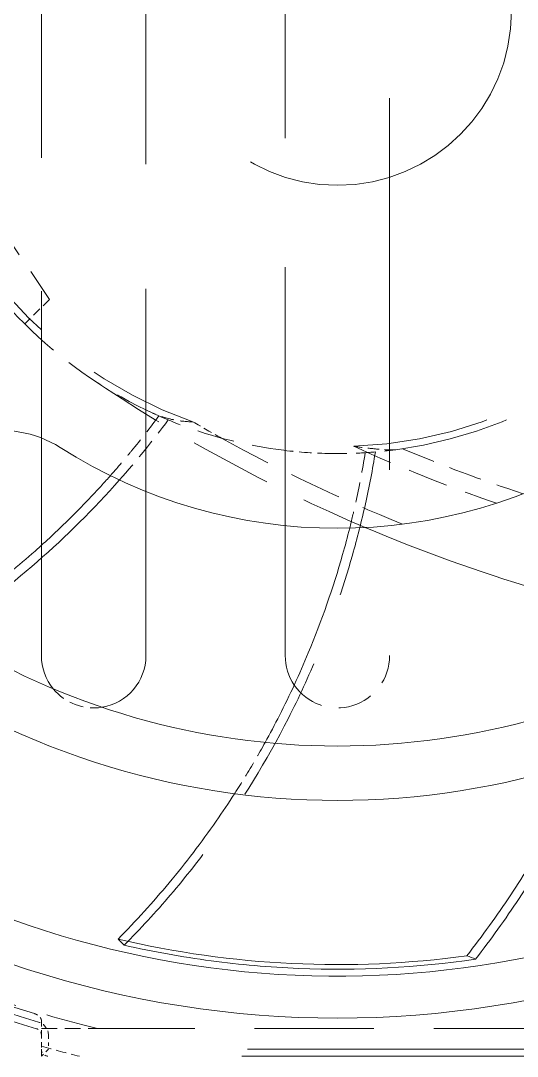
# Model space of a CAD drawing. Header units: millimetres. Extents: x 36 to 2484, y 36 to 1746.
# Drawn here: x 1248.68 to 1262.95, y 497.83 to 527.55 of the extents above; entities that cross this region are included whole.
import ezdxf

# ---------------------------------------------------------------- set-up
doc = ezdxf.new("R2010")
doc.units = ezdxf.units.MM
doc.header["$LTSCALE"] = 6
doc.linetypes.add('HIDDEN', pattern=[9.525, 6.35, -3.175])
doc.layers.add('가는파선_A3', color=7, linetype='HIDDEN', lineweight=13, true_color=0x008000)
doc.layers.add('굵은실선_A3', color=7, linetype='Continuous', lineweight=18)

msp = doc.modelspace()

# ---------------------------------------------------------------- linework, layer by layer
at = {"layer": '가는파선_A3', "ltscale": 0.200992}
msp.add_line((1249.28, 512.132), (1249.28, 541.323), dxfattribs=at)
at = {"layer": '가는파선_A3', "ltscale": 0.187835}
msp.add_line((1252.28, 541.323), (1252.28, 514.042), dxfattribs=at)
at = {"layer": '가는파선_A3', "ltscale": 0.19459}
msp.add_line((1256.28, 513.061), (1256.28, 541.323), dxfattribs=at)
at = {"layer": '가는파선_A3', "ltscale": 0.279909}
msp.add_line((1259.28, 541.323), (1259.28, 509.329), dxfattribs=at)
at = {"layer": '가는파선_A3', "ltscale": 0.030658}
msp.add_line((1247.01, 523.257), (1249.507, 519.556), dxfattribs=at)
at = {"layer": '가는파선_A3', "ltscale": 0.006789}
msp.add_line((1249.507, 519.556), (1248.8, 518.849), dxfattribs=at)
at = {"layer": '가는파선_A3'}
msp.add_line((1249.28, 498.847), (1249.28, 498.852), dxfattribs=at)
at = {"layer": '가는파선_A3', "ltscale": 0.004321}
msp.add_line((1249.28, 498.847), (1249.28, 498.429), dxfattribs=at)
at = {"layer": '가는파선_A3', "ltscale": 0.090026}
msp.add_line((1263.975, 498.629), (1250.892, 498.629), dxfattribs=at)
at = {"layer": '가는파선_A3', "ltscale": 0.004035}
msp.add_line((1249.28, 497.829), (1249.28, 498.429), dxfattribs=at)
at = {"layer": '가는파선_A3', "ltscale": 0.002657}
msp.add_line((1249.48, 498.429), (1249.48, 498.029), dxfattribs=at)
at = {"layer": '가는파선_A3', "ltscale": 0.002532}
msp.add_line((1249.48, 498.029), (1249.28, 497.829), dxfattribs=at)
at = {"layer": '가는파선_A3', "ltscale": 0.300087}
msp.add_line((1283.78, 498.029), (1249.48, 498.029), dxfattribs=at)
at = {"layer": '가는파선_A3', "ltscale": 0.301837}
msp.add_line((1283.78, 497.829), (1249.28, 497.829), dxfattribs=at)
at = {"layer": '가는파선_A3', "ltscale": 0.274855}
msp.add_circle((1257.78, 527.829), 5, dxfattribs=at)
at = {"layer": '가는파선_A3', "ltscale": 0.102804}
for start, end in [(182.1468, 250.616), (272.1468, 340.616)]:
    msp.add_arc((1257.78, 527.829), 12.5, start, end, dxfattribs=at)
at = {"layer": '가는파선_A3', "ltscale": 0.033493}
msp.add_arc((1257.78, 527.829), 12.7, 203, 225, dxfattribs=at)
at = {"layer": '가는파선_A3', "ltscale": 0.086535}
msp.add_arc((1257.78, 527.829), 12.7, 277.598, 334.3342, dxfattribs=at)
at = {"layer": '가는파선_A3', "ltscale": 0.029423}
msp.add_arc((1257.78, 527.829), 12.7, 225, 244.3342, dxfattribs=at)
at = {"layer": '가는파선_A3', "ltscale": 0.015216}
msp.add_arc((1232.059, 531.606), 25.996, 318.4704, 323.3706, dxfattribs=at)
at = {"layer": '가는파선_A3', "ltscale": 0.006391}
msp.add_arc((1276.745, 555.874), 46.056, 239.8762, 241.0483, dxfattribs=at)
at = {"layer": '가는파선_A3', "ltscale": 0.009178}
msp.add_arc((1257.78, 527.829), 12.7, 262.681, 268.7573, dxfattribs=at)
at = {"layer": '가는파선_A3', "ltscale": 0.026196}
msp.add_arc((1257.78, 509.329), 1.5, 214.1927, 360, dxfattribs=at)
at = {"layer": '가는파선_A3', "ltscale": 0.010683}
msp.add_arc((1250.78, 509.329), 1.5, 219.3793, 279.1697, dxfattribs=at)
at = {"layer": '가는파선_A3', "ltscale": 0.089837}
msp.add_arc((1257.78, 527.829), 30.063, 228.2961, 253.1781, dxfattribs=at)
at = {"layer": '가는파선_A3', "ltscale": 0.042504}
msp.add_arc((1257.78, 527.829), 30.46, 241.8824, 253.5154, dxfattribs=at)
at = {"layer": '가는파선_A3', "ltscale": 0.042224}
msp.add_arc((1257.78, 527.829), 30.26, 241.8824, 253.5154, dxfattribs=at)
at = {"layer": '가는파선_A3', "ltscale": 0.048563}
msp.add_arc((1257.78, 527.829), 30.001, 243.2376, 256.7282, dxfattribs=at)
at = {"layer": '가는파선_A3', "ltscale": 0.003436}
msp.add_arc((1249.08, 498.429), 0.4, 0, 73.5154, dxfattribs=at)
at = {"layer": '가는파선_A3', "ltscale": 0.001668}
msp.add_arc((1249.08, 498.429), 0.2, 0, 73.5154, dxfattribs=at)
at = {"layer": '가는파선_A3', "ltscale": 0.007718}
msp.add_arc((1257.78, 527.829), 30.9, 254.0332, 256.1376, dxfattribs=at)
at = {"layer": '가는파선_A3', "ltscale": 0.002064}
msp.add_arc((1249.48, 498.029), 0.2, 180, 270, dxfattribs=at)
at = {"layer": '가는파선_A3', "ltscale": 0.062132}
msp.add_ellipse((1268.214, 537.821), major_axis=(31.897, -15.101), ratio=0.753423, start_param=4.509934, end_param=4.766515, dxfattribs=at)
at = {"layer": '가는파선_A3', "ltscale": 0.039602}
msp.add_ellipse((1268.131, 537.653), major_axis=(31.314, -14.832), ratio=0.747569, start_param=4.628243, end_param=4.794656, dxfattribs=at)
at = {"layer": '가는파선_A3', "ltscale": 0.030301}
msp.add_ellipse((1268.103, 537.641), major_axis=(29.879, -14.187), ratio=0.737079, start_param=4.732466, end_param=4.86616, dxfattribs=at)
at = {"layer": '가는파선_A3', "ltscale": 0.025357}
msp.add_ellipse((1268.145, 537.826), major_axis=(29.496, -14.079), ratio=0.73627, start_param=4.775189, end_param=4.888648, dxfattribs=at)
at = {"layer": '가는파선_A3', "ltscale": 0.028236}
msp.add_open_spline([(1252.279, 516.382), (1252.656, 516.201), (1253.042, 516.038), (1254.422, 515.536), (1255.348, 515.337), (1256.162, 515.232)], degree=3, knots=[-0.3447709, -0.3447709, -0.3447709, -0.3447709, -0.2462525, -0.2462525, 0, 0, 0, 0], dxfattribs=at)
at = {"layer": '가는파선_A3', "ltscale": 0.0097}
msp.add_open_spline([(1253.631, 516.038), (1253.629, 516.038), (1253.627, 516.038), (1253.428, 516.045), (1253.235, 516.062), (1252.801, 516.162), (1252.567, 516.244), (1252.279, 516.382)], degree=3, knots=[-0.1932387, -0.1932387, -0.1932387, -0.1932387, -0.1921195, -0.1921195, -0.096617, -0.096617, -0.000001, -0.000001, -0.000001, -0.000001], dxfattribs=at)
at = {"layer": '가는파선_A3', "ltscale": 0.015134}
for points, knots in [([(1252.654, 516.21), (1252.399, 515.867), (1252.136, 515.532), (1251.865, 515.203), (1251.802, 515.127), (1251.74, 515.052), (1251.677, 514.977), (1251.539, 514.815), (1251.4, 514.654), (1251.259, 514.494)], [0, 0, 0, 0, 0.1028008, 0.1028008, 0.1028008, 0.1263789, 0.1263789, 0.1263789, 0.1776882, 0.1776882, 0.1776882, 0.1776882]), ([(1258.58, 515.154), (1258.5, 514.661), (1258.406, 514.17), (1258.245, 513.451), (1258.19, 513.22), (1258.132, 512.989)], [-1.5873425, -1.5873425, -1.5873425, -1.5873425, -1.4381717, -1.4381717, -1.3672782, -1.3672782, -1.3672782, -1.3672782])]:
    msp.add_open_spline(points, degree=3, knots=knots, dxfattribs=at)
at = {"layer": '가는파선_A3', "ltscale": 0.111133}
msp.add_open_spline([(1258.871, 515.176), (1258.79, 514.676), (1258.694, 514.178), (1258.473, 513.189), (1258.349, 512.697), (1257.933, 511.238), (1257.599, 510.283), (1256.954, 508.732), (1256.674, 508.125), (1255.749, 506.311), (1255.033, 505.144), (1253.836, 503.499), (1253.422, 502.974), (1252.563, 501.967), (1252.119, 501.484), (1251.657, 501.019)], degree=3, knots=[-1.61343, -1.61343, -1.61343, -1.61343, -1.461592, -1.461592, -1.309712, -1.309712, -1.006941, -1.006941, -0.806714, -0.806714, -0.397022, -0.397022, -0.196668, -0.196668, 0, 0, 0, 0], dxfattribs=at)
at = {"layer": '가는파선_A3', "ltscale": 0.014284}
msp.add_open_spline([(1257.504, 515.132), (1257.777, 515.126), (1258.054, 515.129), (1258.593, 515.152), (1258.827, 515.171), (1259.206, 515.208), (1259.35, 515.226), (1259.456, 515.24), (1259.458, 515.24), (1259.459, 515.241)], degree=3, knots=[-0.1905322, -0.1905322, -0.1905322, -0.1905322, -0.1432695, -0.1432695, -0.0950588, -0.0950588, -0.0495516, -0.0495516, -0.0489455, -0.0489455, -0.0489455, -0.0489455], dxfattribs=at)
at = {"layer": '가는파선_A3', "ltscale": 0.008477}
msp.add_open_spline([(1259.459, 515.241), (1259.385, 515.231), (1259.268, 515.235), (1259.085, 515.243), (1258.952, 515.254), (1258.642, 515.285), (1258.447, 515.309), (1258.255, 515.337), (1258.252, 515.337), (1258.248, 515.338)], degree=3, knots=[-0.1146197, -0.1146197, -0.1146197, -0.1146197, -0.094552, -0.094552, -0.0568269, -0.0568269, 0, 0, 0.0011106, 0.0011106, 0.0011106, 0.0011106], dxfattribs=at)
at = {"layer": '가는파선_A3', "ltscale": 0.011709}
msp.add_open_spline([(1255.704, 506.838), (1255.518, 506.501), (1255.324, 506.169), (1255.026, 505.682), (1254.926, 505.523), (1254.825, 505.366)], degree=3, knots=[-0.7061844, -0.7061844, -0.7061844, -0.7061844, -0.591074, -0.591074, -0.5351618, -0.5351618, -0.5351618, -0.5351618], dxfattribs=at)
at = {"layer": '가는파선_A3', "ltscale": 0.00248}
msp.add_open_spline([(1249.28, 498.852), (1249.28, 498.863), (1249.278, 498.873), (1249.269, 498.904), (1249.258, 498.925), (1249.23, 498.961), (1249.212, 498.979), (1249.169, 499.013), (1249.144, 499.027), (1249.106, 499.044), (1249.093, 499.049), (1249.08, 499.053)], degree=3, knots=[0.07302033, 0.07302033, 0.07302033, 0.07302033, 0.07806148, 0.07806148, 0.08750078, 0.08750078, 0.09613031, 0.09613031, 0.10475984, 0.10475984, 0.10874734, 0.10874734, 0.10874734, 0.10874734], dxfattribs=at)
at = {"layer": '가는파선_A3', "ltscale": 0.011776}
msp.add_rational_spline([(1249.28, 498.629), (1250.092, 498.629), (1250.892, 498.629)], [1.03378610057, 1.03773583438, 1.04095843547], degree=2, dxfattribs=at)
at = {"layer": '굵은실선_A3'}
for p, q in [((1252.28, 514.042), (1252.28, 509.329)), ((1256.28, 509.329), (1256.28, 513.061)), ((1249.28, 509.329), (1249.28, 512.132)), ((1251.48, 501.195), (1251.657, 501.019))]:
    msp.add_line(p, q, dxfattribs=at)
for centre, radius, start, end in [((1248.14, 512.665), 3.125, 57.5559, 237.5559), ((1257.78, 527.829), 14.844, 237.5559, 302.4441), ((1232.059, 531.606), 25.996, 303.7769, 318.4704), ((1257.78, 527.829), 21.094, 237.5559, 302.4441), ((1257.78, 527.829), 22.656, 233.7147, 306.2853), ((1250.78, 509.329), 1.5, 180, 219.3793), ((1250.78, 509.329), 1.5, 279.1697, 360), ((1257.78, 509.329), 1.5, 180, 214.1927), ((1257.78, 527.829), 27.7, 243.0526, 307.9504), ((1257.78, 527.829), 28.906, 233.7147, 306.2853)]:
    msp.add_arc(centre, radius, start, end, dxfattribs=at)
msp.add_ellipse((1268.214, 537.821), major_axis=(31.897, -15.101), ratio=0.753423, start_param=4.766515, end_param=4.915157, dxfattribs=at)
for points, knots in [([(1251.259, 514.494), (1251.182, 514.407), (1251.104, 514.321), (1251.026, 514.235), (1250.74, 513.921), (1250.446, 513.615), (1250.146, 513.316), (1250.107, 513.277), (1250.068, 513.239), (1250.029, 513.201), (1249.725, 512.903), (1249.414, 512.612), (1249.095, 512.33), (1248.859, 512.119), (1248.618, 511.913), (1248.373, 511.712), (1248.06, 511.454), (1247.741, 511.203), (1247.416, 510.96), (1247.25, 510.836), (1247.083, 510.714), (1246.914, 510.594), (1246.73, 510.463), (1246.543, 510.335), (1246.355, 510.209), (1246.329, 510.191), (1246.303, 510.174), (1246.277, 510.156)], [0.1776882, 0.1776882, 0.1776882, 0.1776882, 0.2057285, 0.2057285, 0.2057285, 0.307942, 0.307942, 0.307942, 0.3211234, 0.3211234, 0.3211234, 0.4236911, 0.4236911, 0.4236911, 0.5, 0.5, 0.5, 0.5977906, 0.5977906, 0.5977906, 0.647652, 0.647652, 0.647652, 0.702196, 0.702196, 0.702196, 0.7097689, 0.7097689, 0.7097689, 0.7097689]), ([(1258.132, 512.989), (1258.068, 512.735), (1258, 512.482), (1257.655, 511.269), (1257.326, 510.328), (1256.691, 508.799), (1256.414, 508.2), (1255.982, 507.352), (1255.845, 507.093), (1255.704, 506.838)], [-1.3672782, -1.3672782, -1.3672782, -1.3672782, -1.2889463, -1.2889463, -0.9909202, -0.9909202, -0.7936701, -0.7936701, -0.7061844, -0.7061844, -0.7061844, -0.7061844]), ([(1254.825, 505.366), (1254.655, 505.101), (1254.479, 504.839), (1253.874, 503.97), (1253.423, 503.38), (1252.482, 502.251), (1251.992, 501.712), (1251.48, 501.195)], [-0.5351618, -0.5351618, -0.5351618, -0.5351618, -0.440749, -0.440749, -0.2181926, -0.2181926, 0, 0, 0, 0]), ([(1261.497, 500.714), (1261.94, 501.285), (1262.36, 501.868), (1262.756, 502.46), (1263.15, 503.048), (1263.519, 503.645), (1263.864, 504.248)], [-0.4606534, -0.4606534, -0.4606534, -0.4606534, -0.2296448, -0.2296448, -0.2296448, 0, 0, 0, 0]), ([(1264.099, 504.134), (1263.756, 503.534), (1263.389, 502.94), (1262.998, 502.355), (1262.604, 501.766), (1262.187, 501.186), (1261.748, 500.617)], [0, 0, 0, 0, 0.2280885, 0.2280885, 0.2280885, 0.4577757, 0.4577757, 0.4577757, 0.4577757]), ([(1261.497, 500.714), (1259.834, 500.487), (1258.154, 500.411), (1254.783, 500.572), (1253.115, 500.808), (1251.48, 501.195)], [0.000005, 0.000005, 0.000005, 0.000005, 0.818078, 0.818078, 1.636149, 1.636149, 1.636149, 1.636149]), ([(1261.748, 500.617), (1260.07, 500.373), (1258.373, 500.283), (1255.824, 500.385), (1254.985, 500.459), (1253.311, 500.681), (1252.479, 500.832), (1251.657, 501.019)], [0.000005, 0.000005, 0.000005, 0.000005, 0.823988, 0.823988, 1.234515, 1.234515, 1.647972, 1.647972, 1.647972, 1.647972])]:
    msp.add_open_spline(points, degree=3, knots=knots, dxfattribs=at)
msp.add_open_spline([(1261.748, 500.617), (1261.664, 500.649), (1261.581, 500.682), (1261.497, 500.714)], degree=3, dxfattribs=at)

doc.saveas('drawing.dxf')
